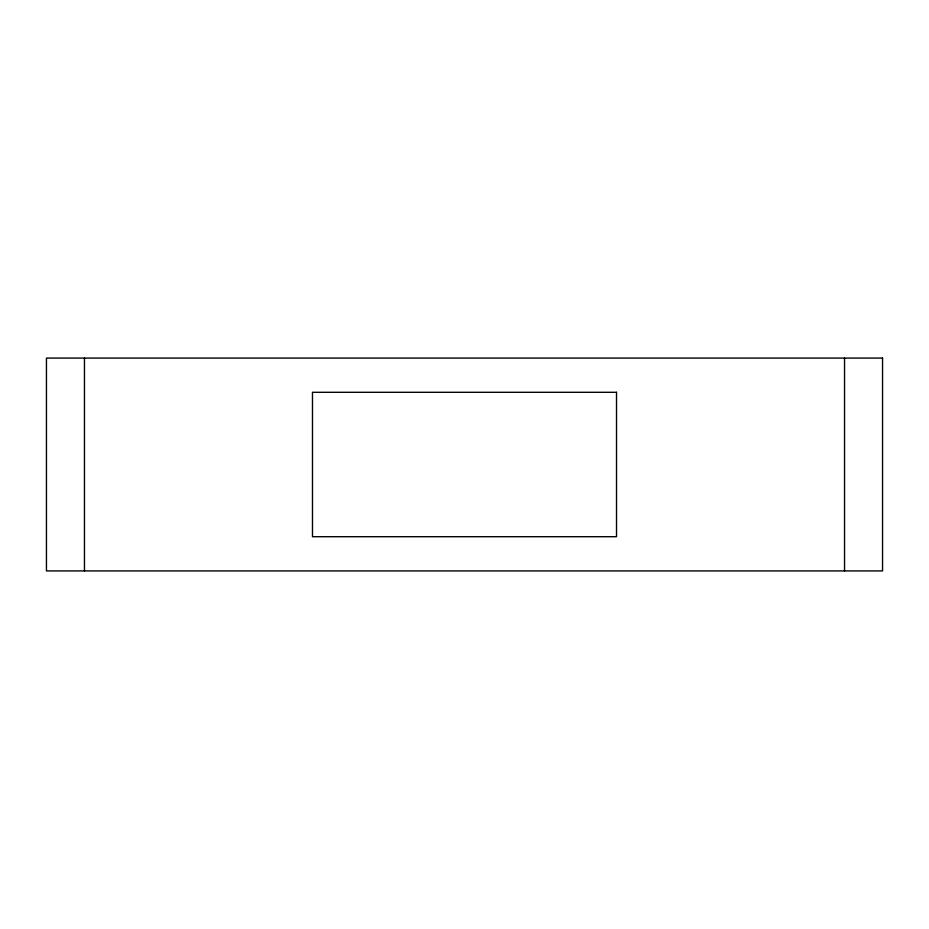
<?xml version="1.0" encoding="UTF-8"?>
<svg xmlns="http://www.w3.org/2000/svg" width="929" height="929" viewBox="0 0 929 929"><rect width="100%" height="100%" fill="white"/><g stroke="black" fill="none" stroke-linecap="round" stroke-linejoin="round"><path stroke-width="1.39" d="M844.542 358.083L844.542 570.917M84.458 358.083L84.458 570.917M882.55 358.083L46.45 358.083L46.45 570.917L882.55 570.917L882.55 358.083M616.519 392.293L312.481 392.293L312.481 536.707L616.519 536.707L616.519 392.293"/></g></svg>
